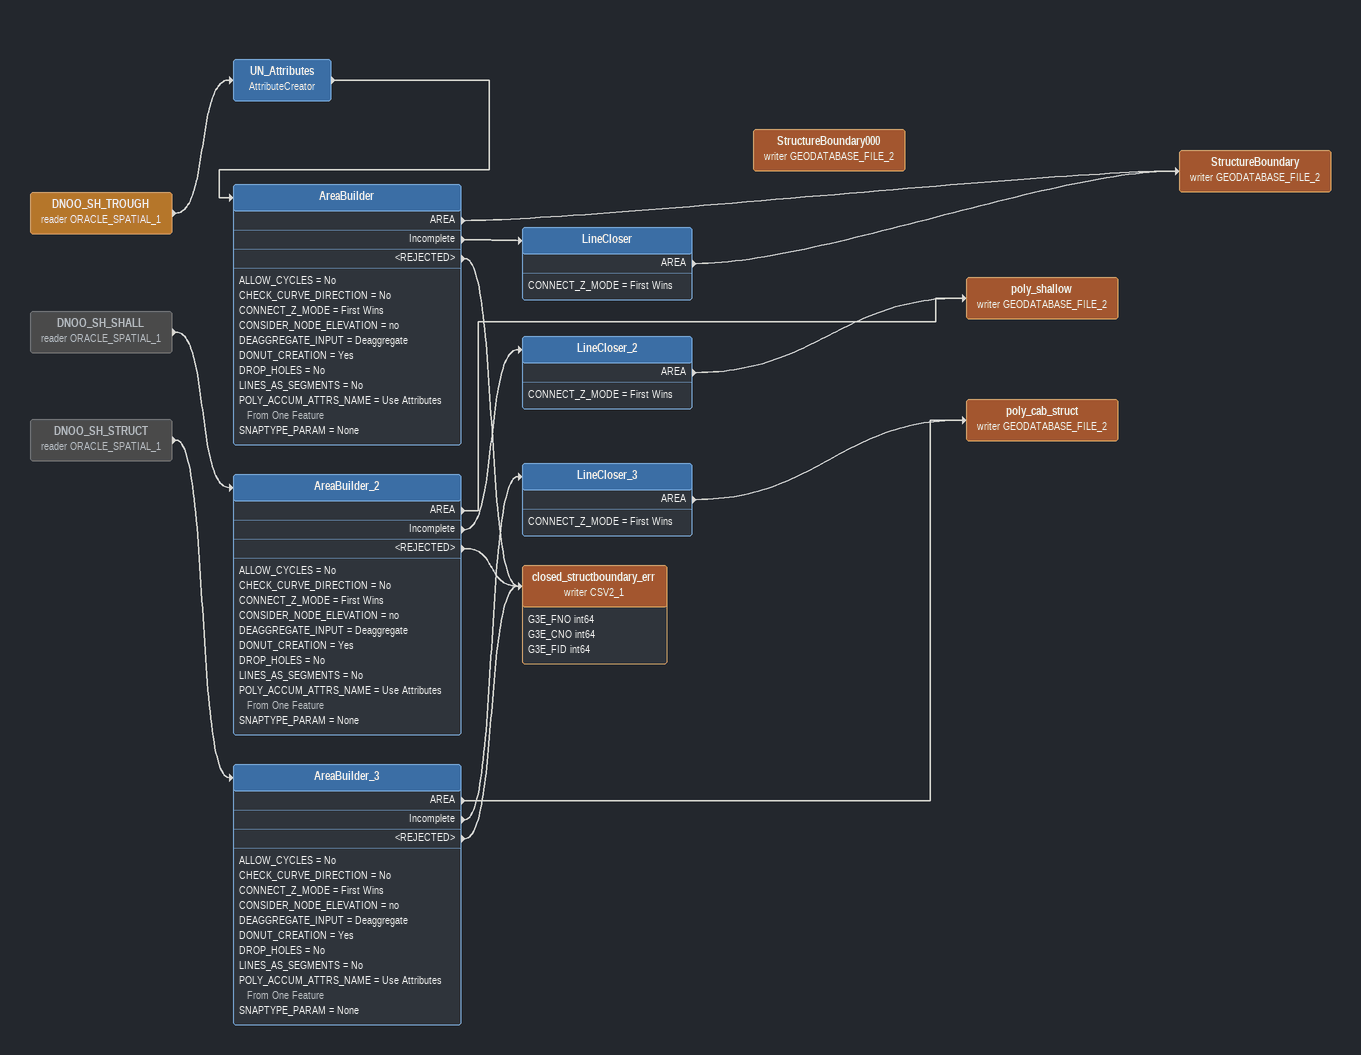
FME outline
DNOO_SH_TROUGH (reader ORACLE_SPATIAL_1)
    -> UN_Attributes
UN_Attributes: AttributeCreator
    -> AreaBuilder
AreaBuilder
    ALLOW_CYCLES = No
    CHECK_CURVE_DIRECTION = No
    CONNECT_Z_MODE = First Wins
    CONSIDER_NODE_ELEVATION = no
    DEAGGREGATE_INPUT = Deaggregate
    DONUT_CREATION = Yes
    DROP_HOLES = No
    LINES_AS_SEGMENTS = No
    POLY_ACCUM_ATTRS_NAME = Use Attributes From One Feature
    SNAPTYPE_PARAM = None
    AREA -> StructureBoundary (writer GEODATABASE_FILE_2)
    Incomplete -> LineCloser
    <REJECTED> -> closed_structboundary_err (writer CSV2_1)
LineCloser
    CONNECT_Z_MODE = First Wins
    AREA -> StructureBoundary (writer GEODATABASE_FILE_2)
StructureBoundary (writer GEODATABASE_FILE_2)
DNOO_SH_SHALL (reader ORACLE_SPATIAL_1) [off]
    -> AreaBuilder_2
AreaBuilder_2
    ALLOW_CYCLES = No
    CHECK_CURVE_DIRECTION = No
    CONNECT_Z_MODE = First Wins
    CONSIDER_NODE_ELEVATION = no
    DEAGGREGATE_INPUT = Deaggregate
    DONUT_CREATION = Yes
    DROP_HOLES = No
    LINES_AS_SEGMENTS = No
    POLY_ACCUM_ATTRS_NAME = Use Attributes From One Feature
    SNAPTYPE_PARAM = None
    AREA -> poly_shallow (writer GEODATABASE_FILE_2)
    Incomplete -> LineCloser_2
    <REJECTED> -> closed_structboundary_err (writer CSV2_1)
LineCloser_2
    CONNECT_Z_MODE = First Wins
    AREA -> poly_shallow (writer GEODATABASE_FILE_2)
poly_shallow (writer GEODATABASE_FILE_2)
DNOO_SH_STRUCT (reader ORACLE_SPATIAL_1) [off]
    -> AreaBuilder_3
AreaBuilder_3
    ALLOW_CYCLES = No
    CHECK_CURVE_DIRECTION = No
    CONNECT_Z_MODE = First Wins
    CONSIDER_NODE_ELEVATION = no
    DEAGGREGATE_INPUT = Deaggregate
    DONUT_CREATION = Yes
    DROP_HOLES = No
    LINES_AS_SEGMENTS = No
    POLY_ACCUM_ATTRS_NAME = Use Attributes From One Feature
    SNAPTYPE_PARAM = None
    AREA -> poly_cab_struct (writer GEODATABASE_FILE_2)
    Incomplete -> LineCloser_3
    <REJECTED> -> closed_structboundary_err (writer CSV2_1)
LineCloser_3
    CONNECT_Z_MODE = First Wins
    AREA -> poly_cab_struct (writer GEODATABASE_FILE_2)
poly_cab_struct (writer GEODATABASE_FILE_2)
closed_structboundary_err (writer CSV2_1)
    attributes: G3E_FNO int64, G3E_CNO int64, G3E_FID int64
StructureBoundary000 (writer GEODATABASE_FILE_2)
